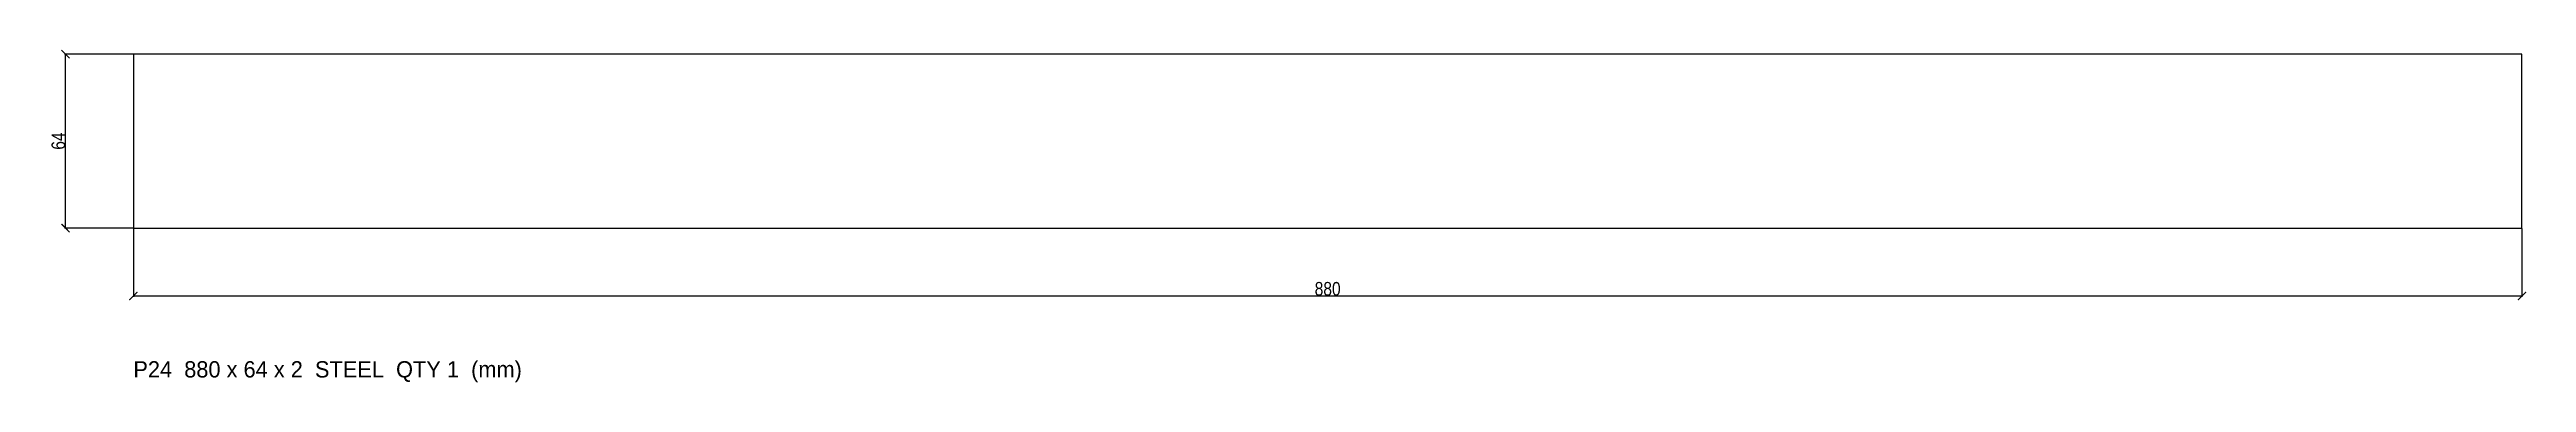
# Model space of a CAD drawing. Header units: millimetres. Extents: x -471 to 442, y -89 to 34.
import ezdxf

# ---------------------------------------------------------------- set-up
doc = ezdxf.new("R2010")
doc.units = ezdxf.units.MM
for name, color, linetype in [('CUT', 7, 'Continuous'), ('DIM', 5, 'Continuous'), ('TEXT', 3, 'Continuous')]:
    doc.layers.add(name, color=color, linetype=linetype)
doc.styles.add('OpenSansCondensed-Light', font='OpenSansCondensed-Light.ttf')
doc.dimstyles.new('EZDXF', dxfattribs={"dimtxt": 0.25, "dimasz": 0.175, "dimexe": 0.375, "dimexo": 0.125, "dimgap": 0.1, "dimtad": 1, "dimlfac": 100, "dimzin": 12, "dimdsep": 46, "dimtxsty": 'OpenSansCondensed-Light', "dimblk": 'ARCHTICK', "dimcen": 2.5, "dimazin": 3, "dimtfac": 0.5, "dimtmove": 2, "dimatfit": 3})

# ---------------------------------------------------------------- blocks, each defined once
blk = doc.blocks.new('_ARCHTICK')
at = {"color": 0, "linetype": 'BYBLOCK', "const_width": 0.15}
blk.add_lwpolyline([(-0.5, -0.5), (0.5, 0.5)], dxfattribs=at)

msp = doc.modelspace()

# ---------------------------------------------------------------- linework, layer by layer
at = {"layer": 'CUT'}
msp.add_lwpolyline([(-440, -32), (440, -32), (440, 32), (-440, 32)], close=True, dxfattribs=at)

# ---------------------------------------------------------------- texts
at = {"layer": 'TEXT'}
msp.add_text('P24  880 x 64 x 2  STEEL  QTY 1  (mm)', height=6, dxfattribs=at).set_placement((-440, -87))

# ---------------------------------------------------------------- dimensions: what is measured, and where the dimension line sits
at = {"layer": 'DIM'}
msp.add_linear_dim(base=(-465, -32), p1=(-440, -32), p2=(-440, 32), angle=90, dimstyle='EZDXF', override={"dimtxt": 5, "dimasz": 3, "dimdec": 1, "dimlfac": 1, "dimzin": 8}, dxfattribs=at).render()
msp.add_linear_dim(base=(-440, -57), p1=(-440, -32), p2=(440, -32), dimstyle='EZDXF', override={"dimtxt": 5, "dimasz": 3, "dimdec": 1, "dimlfac": 1, "dimzin": 8}, dxfattribs=at).render()

doc.saveas('drawing.dxf')
